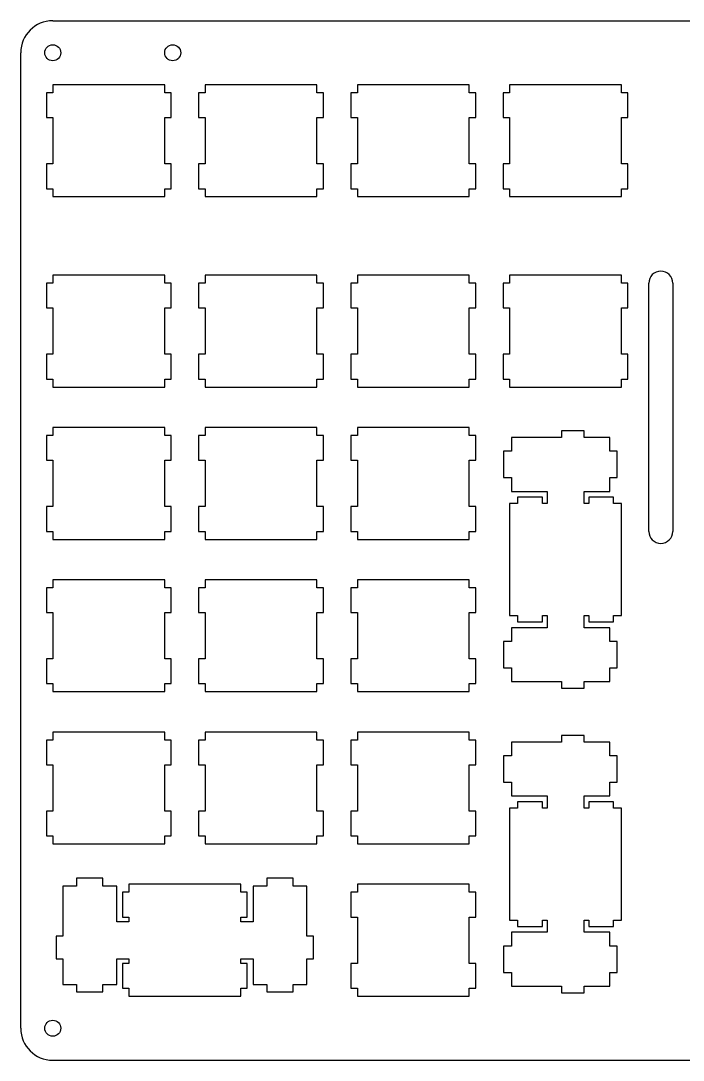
# Model space of a CAD drawing. Header units: millimetres. Extents: x 11 to 235, y 8 to 138.
# Drawn here: x 10.6 to 93.5, y 8 to 138 of the extents above; entities that cross this region are included whole.
import ezdxf

# ---------------------------------------------------------------- set-up
doc = ezdxf.new("R2010")
doc.units = ezdxf.units.MM
doc.layers.add('0 (2)', color=7, linetype='Continuous')

msp = doc.modelspace()

# ---------------------------------------------------------------- linework, layer by layer
at = {"layer": '0 (2)'}
for p, q in [((14.61965, 137.972), (231.407, 137.972)), ((10.61965, 11.96003), (10.61965, 133.972)), ((14.61965, 128.971), (13.81901, 128.971)), ((13.81901, 128.971), (13.81901, 125.872)), ((28.6192, 129.972), (14.61965, 129.972)), ((14.61965, 129.972), (14.61965, 128.971)), ((28.6192, 128.971), (28.6192, 129.972)), ((29.4198, 128.971), (28.6192, 128.971)), ((29.4198, 125.872), (29.4198, 128.971)), ((33.6697, 128.971), (32.869, 128.971)), ((32.869, 128.971), (32.869, 125.872)), ((33.6697, 129.972), (33.6697, 128.971)), ((47.669, 129.972), (33.6697, 129.972)), ((47.669, 128.971), (47.669, 129.972)), ((48.4698, 128.971), (47.669, 128.971)), ((48.4698, 125.872), (48.4698, 128.971)), ((52.7197, 128.971), (51.9189, 128.971)), ((51.9189, 128.971), (51.9189, 125.872)), ((52.7197, 129.972), (52.7197, 128.971)), ((66.719, 129.972), (52.7197, 129.972)), ((66.719, 128.971), (66.719, 129.972)), ((67.5198, 128.971), (66.719, 128.971)), ((67.5198, 125.872), (67.5198, 128.971)), ((71.7697, 128.971), (70.9689, 128.971)), ((70.9689, 128.971), (70.9689, 125.872)), ((71.7697, 129.972), (71.7697, 128.971)), ((85.769, 129.972), (71.7697, 129.972)), ((85.769, 128.971), (85.769, 129.972)), ((86.5698, 128.971), (85.769, 128.971)), ((86.5698, 125.872), (86.5698, 128.971)), ((13.81901, 125.872), (14.61965, 125.872)), ((14.61965, 125.872), (14.61965, 120.072)), ((28.6192, 120.072), (28.6192, 125.872)), ((28.6192, 125.872), (29.4198, 125.872)), ((32.869, 125.872), (33.6697, 125.872)), ((33.6697, 125.872), (33.6697, 120.072)), ((47.669, 120.072), (47.669, 125.872)), ((47.669, 125.872), (48.4698, 125.872)), ((51.9189, 125.872), (52.7197, 125.872)), ((52.7197, 125.872), (52.7197, 120.072)), ((66.719, 120.072), (66.719, 125.872)), ((66.719, 125.872), (67.5198, 125.872)), ((70.9689, 125.872), (71.7697, 125.872)), ((71.7697, 125.872), (71.7697, 120.072)), ((85.769, 120.072), (85.769, 125.872)), ((85.769, 125.872), (86.5698, 125.872)), ((14.61965, 120.072), (13.81901, 120.072)), ((13.81901, 120.072), (13.81901, 116.972)), ((29.4198, 120.072), (28.6192, 120.072)), ((29.4198, 116.972), (29.4198, 120.072)), ((33.6697, 120.072), (32.869, 120.072)), ((32.869, 120.072), (32.869, 116.972)), ((48.4698, 120.072), (47.669, 120.072)), ((48.4698, 116.972), (48.4698, 120.072)), ((51.9189, 120.072), (51.9189, 116.972)), ((52.7197, 120.072), (51.9189, 120.072)), ((67.5198, 120.072), (66.719, 120.072)), ((67.5198, 116.972), (67.5198, 120.072)), ((71.7697, 120.072), (70.9689, 120.072)), ((70.9689, 120.072), (70.9689, 116.972)), ((86.5698, 120.072), (85.769, 120.072)), ((86.5698, 116.972), (86.5698, 120.072)), ((13.81901, 116.972), (14.61965, 116.972)), ((14.61965, 116.972), (14.61965, 115.973)), ((14.61965, 115.973), (28.6192, 115.973)), ((28.6192, 115.973), (28.6192, 116.972)), ((28.6192, 116.972), (29.4198, 116.972)), ((32.869, 116.972), (33.6697, 116.972)), ((33.6697, 116.972), (33.6697, 115.973)), ((33.6697, 115.973), (47.669, 115.973)), ((47.669, 115.973), (47.669, 116.972)), ((47.669, 116.972), (48.4698, 116.972)), ((51.9189, 116.972), (52.7197, 116.972)), ((52.7197, 116.972), (52.7197, 115.973)), ((52.7197, 115.973), (66.719, 115.973)), ((66.719, 116.972), (67.5198, 116.972)), ((66.719, 115.973), (66.719, 116.972)), ((70.9689, 116.972), (71.7697, 116.972)), ((71.7697, 116.972), (71.7697, 115.973)), ((71.7697, 115.973), (85.769, 115.973)), ((85.769, 115.973), (85.769, 116.972)), ((85.769, 116.972), (86.5698, 116.972)), ((14.61965, 106.1594), (14.61965, 105.1604)), ((28.6192, 106.1594), (14.61965, 106.1594)), ((28.6192, 105.1604), (28.6192, 106.1594)), ((33.6697, 106.1594), (33.6697, 105.1604)), ((47.669, 106.1594), (33.6697, 106.1594)), ((47.669, 105.1604), (47.669, 106.1594)), ((52.7197, 106.1594), (52.7197, 105.1604)), ((66.719, 106.1594), (52.7197, 106.1594)), ((66.719, 105.1604), (66.719, 106.1594)), ((85.769, 106.1594), (71.7697, 106.1594)), ((71.7697, 106.1594), (71.7697, 105.1604)), ((85.769, 105.1604), (85.769, 106.1594)), ((14.61965, 105.1604), (13.81901, 105.1604)), ((13.81901, 105.1604), (13.81901, 102.0598)), ((29.4198, 105.1604), (28.6192, 105.1604)), ((29.4198, 102.0598), (29.4198, 105.1604)), ((33.6697, 105.1604), (32.869, 105.1604)), ((32.869, 105.1604), (32.869, 102.0598)), ((48.4698, 105.1604), (47.669, 105.1604)), ((48.4698, 102.0598), (48.4698, 105.1604)), ((52.7197, 105.1604), (51.9189, 105.1604)), ((51.9189, 105.1604), (51.9189, 102.0598)), ((67.5198, 105.1604), (66.719, 105.1604)), ((67.5198, 102.0598), (67.5198, 105.1604)), ((71.7697, 105.1604), (70.9689, 105.1604)), ((70.9689, 105.1604), (70.9689, 102.0598)), ((86.5698, 105.1604), (85.769, 105.1604)), ((86.5698, 102.0598), (86.5698, 105.1604)), ((89.1756, 74.1106), (89.1756, 105.1604)), ((92.1756, 105.1604), (92.1756, 74.1106)), ((13.81901, 102.0598), (14.61965, 102.0598)), ((14.61965, 102.0598), (14.61965, 96.2598)), ((28.6192, 96.2598), (28.6192, 102.0598)), ((28.6192, 102.0598), (29.4198, 102.0598)), ((32.869, 102.0598), (33.6697, 102.0598)), ((33.6697, 102.0598), (33.6697, 96.2598)), ((47.669, 102.0598), (48.4698, 102.0598)), ((47.669, 96.2598), (47.669, 102.0598)), ((51.9189, 102.0598), (52.7197, 102.0598)), ((52.7197, 102.0598), (52.7197, 96.2598)), ((66.719, 96.2598), (66.719, 102.0598)), ((66.719, 102.0598), (67.5198, 102.0598)), ((70.9689, 102.0598), (71.7697, 102.0598)), ((71.7697, 102.0598), (71.7697, 96.2598)), ((85.769, 102.0598), (86.5698, 102.0598)), ((85.769, 96.2598), (85.769, 102.0598)), ((13.81901, 96.2598), (13.81901, 93.1606)), ((14.61965, 96.2598), (13.81901, 96.2598)), ((29.4198, 96.2598), (28.6192, 96.2598)), ((29.4198, 93.1606), (29.4198, 96.2598)), ((32.869, 96.2598), (32.869, 93.1606)), ((33.6697, 96.2598), (32.869, 96.2598)), ((48.4698, 96.2598), (47.669, 96.2598)), ((48.4698, 93.1606), (48.4698, 96.2598)), ((52.7197, 96.2598), (51.9189, 96.2598)), ((51.9189, 96.2598), (51.9189, 93.1606)), ((67.5198, 96.2598), (66.719, 96.2598)), ((67.5198, 93.1606), (67.5198, 96.2598)), ((71.7697, 96.2598), (70.9689, 96.2598)), ((70.9689, 96.2598), (70.9689, 93.1606)), ((86.5698, 96.2598), (85.769, 96.2598)), ((86.5698, 93.1606), (86.5698, 96.2598)), ((13.81901, 93.1606), (14.61965, 93.1606)), ((14.61965, 93.1606), (14.61965, 92.1602)), ((28.6192, 92.1602), (28.6192, 93.1606)), ((28.6192, 93.1606), (29.4198, 93.1606)), ((32.869, 93.1606), (33.6697, 93.1606)), ((33.6697, 93.1606), (33.6697, 92.1602)), ((47.669, 93.1606), (48.4698, 93.1606)), ((47.669, 92.1602), (47.669, 93.1606)), ((51.9189, 93.1606), (52.7197, 93.1606)), ((52.7197, 93.1606), (52.7197, 92.1602)), ((66.719, 92.1602), (66.719, 93.1606)), ((66.719, 93.1606), (67.5198, 93.1606)), ((70.9689, 93.1606), (71.7697, 93.1606)), ((71.7697, 93.1606), (71.7697, 92.1602)), ((85.769, 93.1606), (86.5698, 93.1606)), ((85.769, 92.1602), (85.769, 93.1606)), ((14.61965, 92.1602), (28.6192, 92.1602)), ((33.6697, 92.1602), (47.669, 92.1602)), ((52.7197, 92.1602), (66.719, 92.1602)), ((71.7697, 92.1602), (85.769, 92.1602)), ((14.61965, 87.1094), (14.61965, 86.1104)), ((28.6192, 87.1094), (14.61965, 87.1094)), ((28.6192, 86.1104), (28.6192, 87.1094)), ((47.669, 87.1094), (33.6697, 87.1094)), ((33.6697, 87.1094), (33.6697, 86.1104)), ((47.669, 86.1104), (47.669, 87.1094)), ((66.719, 87.1094), (52.7197, 87.1094)), ((52.7197, 87.1094), (52.7197, 86.1104)), ((66.719, 86.1104), (66.719, 87.1094)), ((14.61965, 86.1104), (13.81901, 86.1104)), ((13.81901, 86.1104), (13.81901, 83.0098)), ((29.4198, 86.1104), (28.6192, 86.1104)), ((29.4198, 83.0098), (29.4198, 86.1104)), ((33.6697, 86.1104), (32.869, 86.1104)), ((32.869, 86.1104), (32.869, 83.0098)), ((48.4698, 86.1104), (47.669, 86.1104)), ((48.4698, 83.0098), (48.4698, 86.1104)), ((52.7197, 86.1104), (51.9189, 86.1104)), ((51.9189, 86.1104), (51.9189, 83.0098)), ((67.5198, 86.1104), (66.719, 86.1104)), ((67.5198, 83.0098), (67.5198, 86.1104)), ((71.9997, 85.8595), (71.9997, 84.1359)), ((78.27, 85.8595), (71.9997, 85.8595)), ((78.27, 86.685), (78.27, 85.8595)), ((81.07, 86.685), (78.27, 86.685)), ((81.07, 85.8595), (81.07, 86.685)), ((84.3, 85.8595), (81.07, 85.8595)), ((84.3, 84.1359), (84.3, 85.8595)), ((71.9997, 84.1359), (71.0201, 84.1359)), ((71.0201, 84.1359), (71.0201, 80.8353)), ((85.2194, 84.1359), (84.3, 84.1359)), ((85.2194, 80.8353), (85.2194, 84.1359)), ((13.81901, 83.0098), (14.61965, 83.0098)), ((14.61965, 83.0098), (14.61965, 77.2098)), ((28.6192, 77.2098), (28.6192, 83.0098)), ((28.6192, 83.0098), (29.4198, 83.0098)), ((32.869, 83.0098), (33.6697, 83.0098)), ((33.6697, 83.0098), (33.6697, 77.2098)), ((47.669, 77.2098), (47.669, 83.0098)), ((47.669, 83.0098), (48.4698, 83.0098)), ((51.9189, 83.0098), (52.7197, 83.0098)), ((52.7197, 83.0098), (52.7197, 77.2098)), ((66.719, 77.2098), (66.719, 83.0098)), ((66.719, 83.0098), (67.5198, 83.0098)), ((71.0201, 80.8353), (71.9997, 80.8353)), ((71.9997, 80.8353), (71.9997, 79.1098)), ((84.3, 79.1098), (84.3, 80.8353)), ((84.3, 80.8353), (85.2194, 80.8353)), ((71.9997, 79.1098), (76.4701, 79.1098)), ((75.8679, 78.3852), (72.7702, 78.3852)), ((72.7702, 78.3852), (72.7702, 77.5844)), ((75.8679, 77.5844), (75.8679, 78.3852)), ((76.4701, 79.1098), (76.4701, 77.5844)), ((81.07, 77.5844), (81.07, 79.1098)), ((81.07, 79.1098), (84.3, 79.1098)), ((84.7699, 78.3852), (81.6694, 78.3852)), ((81.6694, 78.3852), (81.6694, 77.5844)), ((84.7699, 77.5844), (84.7699, 78.3852)), ((13.81901, 77.2098), (13.81901, 74.1106)), ((14.61965, 77.2098), (13.81901, 77.2098)), ((29.4198, 77.2098), (28.6192, 77.2098)), ((29.4198, 74.1106), (29.4198, 77.2098)), ((33.6697, 77.2098), (32.869, 77.2098)), ((32.869, 77.2098), (32.869, 74.1106)), ((48.4698, 77.2098), (47.669, 77.2098)), ((48.4698, 74.1106), (48.4698, 77.2098)), ((52.7197, 77.2098), (51.9189, 77.2098)), ((51.9189, 77.2098), (51.9189, 74.1106)), ((67.5198, 77.2098), (66.719, 77.2098)), ((67.5198, 74.1106), (67.5198, 77.2098)), ((72.7702, 77.5844), (71.7697, 77.5844)), ((71.7697, 77.5844), (71.7697, 63.5852)), ((76.4701, 77.5844), (75.8679, 77.5844)), ((81.6694, 77.5844), (81.07, 77.5844)), ((85.769, 77.5844), (84.7699, 77.5844)), ((85.769, 63.5852), (85.769, 77.5844)), ((13.81901, 74.1106), (14.61965, 74.1106)), ((14.61965, 74.1106), (14.61965, 73.1102)), ((28.6192, 74.1106), (29.4198, 74.1106)), ((28.6192, 73.1102), (28.6192, 74.1106)), ((32.869, 74.1106), (33.6697, 74.1106)), ((33.6697, 74.1106), (33.6697, 73.1102)), ((47.669, 73.1102), (47.669, 74.1106)), ((47.669, 74.1106), (48.4698, 74.1106)), ((51.9189, 74.1106), (52.7197, 74.1106)), ((52.7197, 74.1106), (52.7197, 73.1102)), ((66.719, 73.1102), (66.719, 74.1106)), ((66.719, 74.1106), (67.5198, 74.1106)), ((14.61965, 73.1102), (28.6192, 73.1102)), ((33.6697, 73.1102), (47.669, 73.1102)), ((52.7197, 73.1102), (66.719, 73.1102)), ((14.61965, 68.0594), (14.61965, 67.0604)), ((28.6192, 68.0594), (14.61965, 68.0594)), ((28.6192, 67.0604), (28.6192, 68.0594)), ((33.6697, 68.0594), (33.6697, 67.0604)), ((47.669, 68.0594), (33.6697, 68.0594)), ((47.669, 67.0604), (47.669, 68.0594)), ((52.7197, 68.0594), (52.7197, 67.0604)), ((66.719, 68.0594), (52.7197, 68.0594)), ((66.719, 67.0604), (66.719, 68.0594)), ((14.61965, 67.0604), (13.81901, 67.0604)), ((13.81901, 67.0604), (13.81901, 63.9598)), ((29.4198, 67.0604), (28.6192, 67.0604)), ((29.4198, 63.9598), (29.4198, 67.0604)), ((32.869, 67.0604), (32.869, 63.9598)), ((33.6697, 67.0604), (32.869, 67.0604)), ((48.4698, 67.0604), (47.669, 67.0604)), ((48.4698, 63.9598), (48.4698, 67.0604)), ((52.7197, 67.0604), (51.9189, 67.0604)), ((51.9189, 67.0604), (51.9189, 63.9598)), ((67.5198, 67.0604), (66.719, 67.0604)), ((67.5198, 63.9598), (67.5198, 67.0604)), ((13.81901, 63.9598), (14.61965, 63.9598)), ((14.61965, 63.9598), (14.61965, 58.1598)), ((28.6192, 58.1598), (28.6192, 63.9598)), ((28.6192, 63.9598), (29.4198, 63.9598)), ((32.869, 63.9598), (33.6697, 63.9598)), ((33.6697, 63.9598), (33.6697, 58.1598)), ((47.669, 58.1598), (47.669, 63.9598)), ((47.669, 63.9598), (48.4698, 63.9598)), ((51.9189, 63.9598), (52.7197, 63.9598)), ((52.7197, 63.9598), (52.7197, 58.1598)), ((66.719, 63.9598), (67.5198, 63.9598)), ((66.719, 58.1598), (66.719, 63.9598)), ((71.7697, 63.5852), (72.7702, 63.5852)), ((72.7702, 63.5852), (72.7702, 62.7858)), ((72.7702, 62.7858), (75.8679, 62.7858)), ((75.8679, 63.5852), (76.4701, 63.5852)), ((75.8679, 62.7858), (75.8679, 63.5852)), ((76.4701, 63.5852), (76.4701, 62.0594)), ((81.07, 62.0594), (81.07, 63.5852)), ((81.07, 63.5852), (81.6694, 63.5852)), ((81.6694, 63.5852), (81.6694, 62.7858)), ((81.6694, 62.7858), (84.7699, 62.7858)), ((84.7699, 62.7858), (84.7699, 63.5852)), ((84.7699, 63.5852), (85.769, 63.5852)), ((76.4701, 62.0594), (71.9997, 62.0594)), ((71.9997, 62.0594), (71.9997, 60.3357)), ((84.3, 62.0594), (81.07, 62.0594)), ((84.3, 60.3357), (84.3, 62.0594)), ((71.9997, 60.3357), (71.0201, 60.3357)), ((71.0201, 60.3357), (71.0201, 57.0351)), ((85.2194, 60.3357), (84.3, 60.3357)), ((85.2194, 57.0351), (85.2194, 60.3357)), ((13.81901, 58.1598), (13.81901, 55.0606)), ((14.61965, 58.1598), (13.81901, 58.1598)), ((29.4198, 58.1598), (28.6192, 58.1598)), ((29.4198, 55.0606), (29.4198, 58.1598)), ((33.6697, 58.1598), (32.869, 58.1598)), ((32.869, 58.1598), (32.869, 55.0606)), ((48.4698, 58.1598), (47.669, 58.1598)), ((48.4698, 55.0606), (48.4698, 58.1598)), ((52.7197, 58.1598), (51.9189, 58.1598)), ((51.9189, 58.1598), (51.9189, 55.0606)), ((67.5198, 58.1598), (66.719, 58.1598)), ((67.5198, 55.0606), (67.5198, 58.1598)), ((71.0201, 57.0351), (71.9997, 57.0351)), ((71.9997, 57.0351), (71.9997, 55.31)), ((84.3, 57.0351), (85.2194, 57.0351)), ((84.3, 55.31), (84.3, 57.0351)), ((13.81901, 55.0606), (14.61965, 55.0606)), ((14.61965, 55.0606), (14.61965, 54.0602)), ((28.6192, 54.0602), (28.6192, 55.0606)), ((28.6192, 55.0606), (29.4198, 55.0606)), ((32.869, 55.0606), (33.6697, 55.0606)), ((33.6697, 55.0606), (33.6697, 54.0602)), ((47.669, 55.0606), (48.4698, 55.0606)), ((47.669, 54.0602), (47.669, 55.0606)), ((51.9189, 55.0606), (52.7197, 55.0606)), ((52.7197, 55.0606), (52.7197, 54.0602)), ((66.719, 55.0606), (67.5198, 55.0606)), ((66.719, 54.0602), (66.719, 55.0606)), ((71.9997, 55.31), (78.27, 55.31)), ((78.27, 55.31), (78.27, 54.486)), ((81.07, 54.486), (81.07, 55.31)), ((81.07, 55.31), (84.3, 55.31)), ((14.61965, 54.0602), (28.6192, 54.0602)), ((33.6697, 54.0602), (47.669, 54.0602)), ((52.7197, 54.0602), (66.719, 54.0602)), ((78.27, 54.486), (81.07, 54.486)), ((14.61965, 49.0094), (14.61965, 48.0104)), ((28.6192, 49.0094), (14.61965, 49.0094)), ((28.6192, 48.0104), (28.6192, 49.0094)), ((33.6697, 49.0094), (33.6697, 48.0104)), ((47.669, 49.0094), (33.6697, 49.0094)), ((47.669, 48.0104), (47.669, 49.0094)), ((66.719, 49.0094), (52.7197, 49.0094)), ((52.7197, 49.0094), (52.7197, 48.0104)), ((66.719, 48.0104), (66.719, 49.0094)), ((81.07, 48.585), (78.27, 48.585)), ((78.27, 48.585), (78.27, 47.7597)), ((81.07, 47.7597), (81.07, 48.585)), ((13.81901, 48.0104), (13.81901, 44.9098)), ((14.61965, 48.0104), (13.81901, 48.0104)), ((29.4198, 48.0104), (28.6192, 48.0104)), ((29.4198, 44.9098), (29.4198, 48.0104)), ((33.6697, 48.0104), (32.869, 48.0104)), ((32.869, 48.0104), (32.869, 44.9098)), ((48.4698, 48.0104), (47.669, 48.0104)), ((48.4698, 44.9098), (48.4698, 48.0104)), ((51.9189, 48.0104), (51.9189, 44.9098)), ((52.7197, 48.0104), (51.9189, 48.0104)), ((67.5198, 48.0104), (66.719, 48.0104)), ((67.5198, 44.9098), (67.5198, 48.0104)), ((71.9997, 47.7597), (71.9997, 46.0357)), ((78.27, 47.7597), (71.9997, 47.7597)), ((84.3, 47.7597), (81.07, 47.7597)), ((84.3, 46.0357), (84.3, 47.7597)), ((71.9997, 46.0357), (71.0201, 46.0357)), ((71.0201, 46.0357), (71.0201, 42.7353)), ((85.2194, 46.0357), (84.3, 46.0357)), ((85.2194, 42.7353), (85.2194, 46.0357)), ((13.81901, 44.9098), (14.61965, 44.9098)), ((14.61965, 44.9098), (14.61965, 39.1097)), ((28.6192, 39.1097), (28.6192, 44.9098)), ((28.6192, 44.9098), (29.4198, 44.9098)), ((32.869, 44.9098), (33.6697, 44.9098)), ((33.6697, 44.9098), (33.6697, 39.1097)), ((47.669, 39.1097), (47.669, 44.9098)), ((47.669, 44.9098), (48.4698, 44.9098)), ((51.9189, 44.9098), (52.7197, 44.9098)), ((52.7197, 44.9098), (52.7197, 39.1097)), ((66.719, 39.1097), (66.719, 44.9098)), ((66.719, 44.9098), (67.5198, 44.9098)), ((71.0201, 42.7353), (71.9997, 42.7353)), ((71.9997, 42.7353), (71.9997, 41.01)), ((84.3, 41.01), (84.3, 42.7353)), ((84.3, 42.7353), (85.2194, 42.7353)), ((71.9997, 41.01), (76.4701, 41.01)), ((76.4701, 41.01), (76.4701, 39.4845)), ((81.07, 39.4845), (81.07, 41.01)), ((81.07, 41.01), (84.3, 41.01)), ((14.61965, 39.1097), (13.81901, 39.1097)), ((13.81901, 39.1097), (13.81901, 36.0105)), ((29.4198, 39.1097), (28.6192, 39.1097)), ((29.4198, 36.0105), (29.4198, 39.1097)), ((33.6697, 39.1097), (32.869, 39.1097)), ((32.869, 39.1097), (32.869, 36.0105)), ((48.4698, 39.1097), (47.669, 39.1097)), ((48.4698, 36.0105), (48.4698, 39.1097)), ((52.7197, 39.1097), (51.9189, 39.1097)), ((51.9189, 39.1097), (51.9189, 36.0105)), ((67.5198, 39.1097), (66.719, 39.1097)), ((67.5198, 36.0105), (67.5198, 39.1097)), ((71.7697, 39.4845), (71.7697, 25.485)), ((72.7702, 39.4845), (71.7697, 39.4845)), ((75.8679, 40.2852), (72.7702, 40.2852)), ((72.7702, 40.2852), (72.7702, 39.4845)), ((75.8679, 39.4845), (75.8679, 40.2852)), ((76.4701, 39.4845), (75.8679, 39.4845)), ((81.6694, 39.4845), (81.07, 39.4845)), ((81.6694, 40.2852), (81.6694, 39.4845)), ((84.7699, 40.2852), (81.6694, 40.2852)), ((84.7699, 39.4845), (84.7699, 40.2852)), ((85.769, 39.4845), (84.7699, 39.4845)), ((85.769, 25.485), (85.769, 39.4845)), ((13.81901, 36.0105), (14.61965, 36.0105)), ((14.61965, 36.0105), (14.61965, 35.01)), ((28.6192, 35.01), (28.6192, 36.0105)), ((28.6192, 36.0105), (29.4198, 36.0105)), ((32.869, 36.0105), (33.6697, 36.0105)), ((33.6697, 36.0105), (33.6697, 35.01)), ((47.669, 35.01), (47.669, 36.0105)), ((47.669, 36.0105), (48.4698, 36.0105)), ((51.9189, 36.0105), (52.7197, 36.0105)), ((52.7197, 36.0105), (52.7197, 35.01)), ((66.719, 35.01), (66.719, 36.0105)), ((66.719, 36.0105), (67.5198, 36.0105)), ((14.61965, 35.01), (28.6192, 35.01)), ((33.6697, 35.01), (47.669, 35.01)), ((52.7197, 35.01), (66.719, 35.01)), ((17.59347, 30.7105), (17.59484, 29.7308)), ((20.89385, 30.7105), (17.59347, 30.7105)), ((20.89385, 29.7308), (20.89385, 30.7105)), ((24.1447, 29.9595), (24.1447, 28.9604)), ((38.1441, 29.9595), (24.1447, 29.9595)), ((38.1441, 28.9604), (38.1441, 29.9595)), ((44.694, 30.7105), (41.3949, 30.7105)), ((41.3949, 30.7105), (41.3949, 29.7308)), ((44.694, 29.7308), (44.694, 30.7105)), ((52.7197, 29.9595), (52.7197, 28.9604)), ((66.719, 29.9595), (52.7197, 29.9595)), ((66.719, 28.9604), (66.719, 29.9595)), ((17.59484, 29.7308), (15.86955, 29.7308)), ((15.86955, 29.7308), (15.86955, 23.4607)), ((22.6192, 29.7308), (20.89385, 29.7308)), ((22.6192, 25.2604), (22.6192, 29.7308)), ((23.344, 28.9604), (23.344, 25.8598)), ((24.1447, 28.9604), (23.344, 28.9604)), ((38.9448, 28.9604), (38.1441, 28.9604)), ((38.9448, 25.8598), (38.9448, 28.9604)), ((41.3949, 29.7308), (39.6696, 29.7308)), ((39.6696, 29.7308), (39.6696, 25.2604)), ((46.4193, 29.7308), (44.694, 29.7308)), ((46.4193, 23.4607), (46.4193, 29.7308)), ((51.9189, 28.9604), (51.9189, 25.8598)), ((52.7197, 28.9604), (51.9189, 28.9604)), ((67.5198, 28.9604), (66.719, 28.9604)), ((67.5198, 25.8598), (67.5198, 28.9604)), ((24.1447, 25.2604), (22.6192, 25.2604)), ((23.344, 25.8598), (24.1447, 25.8598)), ((24.1447, 25.8598), (24.1447, 25.2604)), ((38.1441, 25.2604), (38.1441, 25.8598)), ((38.1441, 25.8598), (38.9448, 25.8598)), ((39.6696, 25.2604), (38.1441, 25.2604)), ((51.9189, 25.8598), (52.7197, 25.8598)), ((52.7197, 25.8598), (52.7197, 20.05968)), ((66.719, 20.05968), (66.719, 25.8598)), ((66.719, 25.8598), (67.5198, 25.8598)), ((71.7697, 25.485), (72.7702, 25.485)), ((72.7702, 25.485), (72.7702, 24.6858)), ((75.8679, 24.6858), (75.8679, 25.485)), ((75.8679, 25.485), (76.4701, 25.485)), ((76.4701, 25.485), (76.4701, 23.9595)), ((81.07, 25.485), (81.6694, 25.485)), ((81.07, 23.9595), (81.07, 25.485)), ((81.6694, 25.485), (81.6694, 24.6858)), ((84.7699, 24.6858), (84.7699, 25.485)), ((84.7699, 25.485), (85.769, 25.485)), ((15.86955, 23.4607), (15.04409, 23.4607)), ((15.04409, 23.4607), (15.04409, 20.6605)), ((47.2447, 23.4607), (46.4193, 23.4607)), ((47.2447, 20.6605), (47.2447, 23.4607)), ((76.4701, 23.9595), (71.9997, 23.9595)), ((71.9997, 23.9595), (71.9997, 22.23562)), ((72.7702, 24.6858), (75.8679, 24.6858)), ((84.3, 23.9595), (81.07, 23.9595)), ((81.6694, 24.6858), (84.7699, 24.6858)), ((84.3, 22.23562), (84.3, 23.9595)), ((71.9997, 22.23562), (71.0201, 22.23562)), ((71.0201, 22.23562), (71.0201, 18.9352)), ((85.2194, 22.23562), (84.3, 22.23562)), ((85.2194, 18.9352), (85.2194, 22.23562)), ((15.04409, 20.6605), (15.86955, 20.6605)), ((15.86955, 20.6605), (15.86955, 17.4304)), ((22.6192, 20.6605), (24.1447, 20.6605)), ((22.6192, 17.4304), (22.6192, 20.6605)), ((24.1447, 20.05968), (23.344, 20.05968)), ((23.344, 20.05968), (23.344, 16.96049)), ((24.1447, 20.6605), (24.1447, 20.05968)), ((38.1441, 20.6605), (39.6696, 20.6605)), ((38.1441, 20.05968), (38.1441, 20.6605)), ((38.9448, 20.05968), (38.1441, 20.05968)), ((38.9448, 16.96049), (38.9448, 20.05968)), ((39.6696, 20.6605), (39.6696, 17.4304)), ((46.4193, 20.6605), (47.2447, 20.6605)), ((46.4193, 17.4304), (46.4193, 20.6605)), ((51.9189, 20.05968), (51.9189, 16.96049)), ((52.7197, 20.05968), (51.9189, 20.05968)), ((67.5198, 20.05968), (66.719, 20.05968)), ((67.5198, 16.96049), (67.5198, 20.05968)), ((71.0201, 18.9352), (71.9997, 18.9352)), ((71.9997, 18.9352), (71.9997, 17.20991)), ((84.3, 17.20991), (84.3, 18.9352)), ((84.3, 18.9352), (85.2194, 18.9352)), ((15.86955, 17.4304), (17.59484, 17.4304)), ((17.59484, 17.4304), (17.59484, 16.50986)), ((20.89385, 16.50986), (20.89385, 17.4304)), ((20.89385, 17.4304), (22.6192, 17.4304)), ((23.344, 16.96049), (24.1447, 16.96049)), ((24.1447, 16.96049), (24.1447, 15.96003)), ((38.1441, 16.96049), (38.9448, 16.96049)), ((38.1441, 15.96003), (38.1441, 16.96049)), ((39.6696, 17.4304), (41.3949, 17.4304)), ((41.3949, 17.4304), (41.3949, 16.50986)), ((44.694, 16.50986), (44.694, 17.4304)), ((44.694, 17.4304), (46.4193, 17.4304)), ((51.9189, 16.96049), (52.7197, 16.96049)), ((52.7197, 16.96049), (52.7197, 15.96003)), ((66.719, 15.96003), (66.719, 16.96049)), ((66.719, 16.96049), (67.5198, 16.96049)), ((71.9997, 17.20991), (78.27, 17.20991)), ((78.27, 17.20991), (78.27, 16.38584)), ((81.07, 16.38584), (81.07, 17.20991)), ((81.07, 17.20991), (84.3, 17.20991)), ((17.59484, 16.50986), (20.89385, 16.50986)), ((24.1447, 15.96003), (38.1441, 15.96003)), ((41.3949, 16.50986), (44.694, 16.50986)), ((52.7197, 15.96003), (66.719, 15.96003)), ((78.27, 16.38584), (81.07, 16.38584)), ((14.61965, 7.96003), (226.644, 7.96003))]:
    msp.add_line(p, q, dxfattribs=at)
for centre in [(14.61965, 133.972), (29.61965, 133.972), (14.61965, 11.96003)]:
    msp.add_circle(centre, 1, dxfattribs=at)
for centre, radius, start, end in [((14.61965, 133.972), 4, 90, 180), ((90.6756, 105.1604), 1.5, 360, 180), ((90.6756, 74.1106), 1.5, 180, 360), ((14.61965, 11.96003), 4, 180, 270)]:
    msp.add_arc(centre, radius, start, end, dxfattribs=at)

doc.saveas('drawing.dxf')
